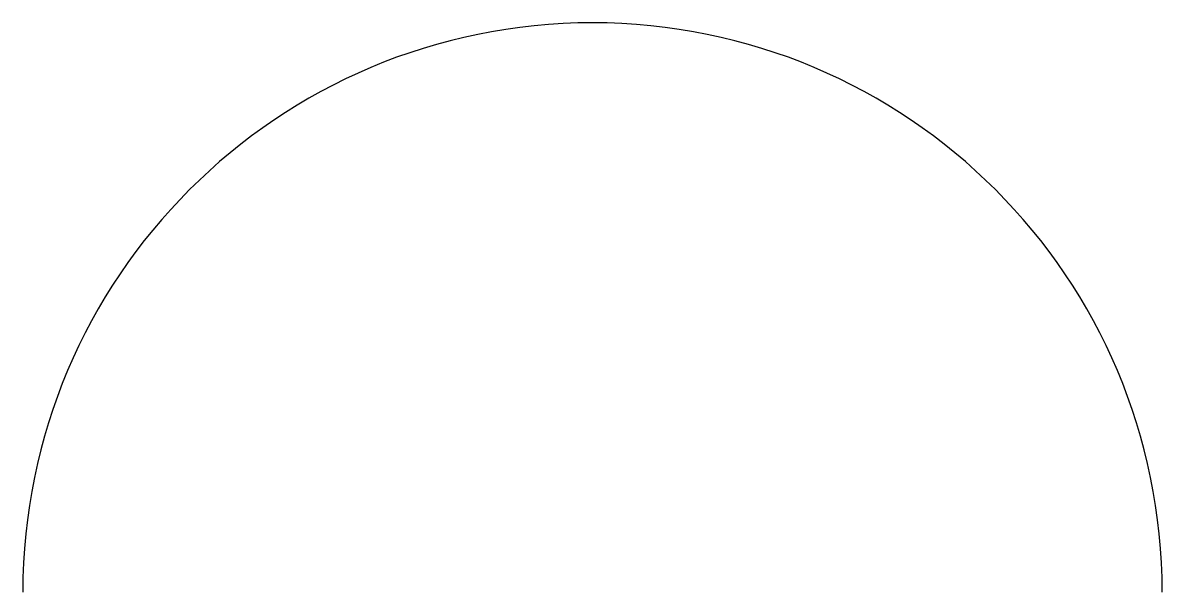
# Model space of a CAD drawing. Extents: x 50 to 100, y 50 to 75.
import ezdxf

# ---------------------------------------------------------------- set-up
doc = ezdxf.new("R2010")
doc.units = 0
doc.layers.get('0').update_dxf_attribs({"linetype": 'CONTINUOUS'})

msp = doc.modelspace()

# ---------------------------------------------------------------- linework, layer by layer
msp.add_arc((75, 50), 25, 0, 180)

doc.saveas('drawing.dxf')
